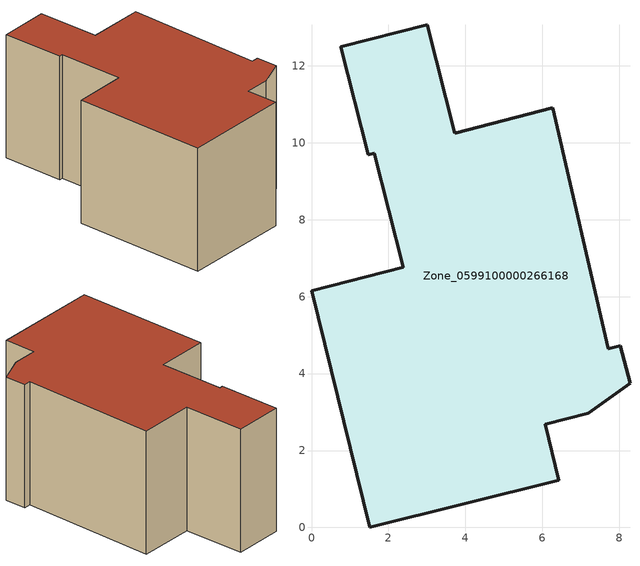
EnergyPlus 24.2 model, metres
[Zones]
Zone_0599100000266168
 floor ground (C_G): 6.07,2.68 6.43,1.23 1.52,0 0,6.15 2.38,6.76 1.63,9.72 1.47,9.68 0.76,12.49 3.01,13.07 3.72,10.25 6.27,10.9 7.72,4.64 8.03,4.72 8.28,3.75 7.2,2.97 z0
 wall outside (C_F): 1.63,9.72 2.38,6.76 0,6.15 1.52,0 6.43,1.23 6.07,2.68 7.2,2.97 8.28,3.75 8.03,4.72 7.72,4.64 6.27,10.9 3.72,10.25 3.01,13.07 0.76,12.49 1.47,9.68 1.63,9.72 z0:5.87
 roof outside (C_R): 3.01,13.07 0.76,12.49 1.47,9.68 1.63,9.72 2.38,6.76 0,6.15 1.52,0 6.43,1.23 6.07,2.68 7.2,2.97 8.28,3.75 8.03,4.72 7.72,4.64 6.27,10.9 3.72,10.25 z5.87
[BUILDING]
Pand.0599100000266168: North Axis=0; Terrain=City; Loads Convergence Tolerance Value=0.04; Temperature Convergence Tolerance Value=0.4; Solar Distribution=FullExterior; Maximum Number of Warmup Days=25; Minimum Number of Warmup Days=1
[Site:Location]
Rotterdam.The.Hague.AP_ZH_NLD Design_Conditions: Latitude=51.96; Longitude=4.45; Time Zone=1; Elevation=-4.5
[SITE:GROUNDTEMPERATURE:BUILDINGSURFACE]
18, 18, 18, 18, 18, 18, 18, 18, 18, 18, 18, 18
[MATERIAL] Thermal Absorptance=0.9; Solar Absorptance=0.7; Visible Absorptance=0.7
Name | Roughness | Thickness | Conductivity | Density | Specific Heat
G.TI.1965-1974 | MediumSmooth | 0.15 | 0.882353 | 540 | 1210
F.TI.1965-1974 | Rough | 0.3 | 0.697674 | 1920 | 840
R.TI.1965-1974 | MediumRough | 0.2 | 0.232558 | 1500 | 1000
[CONSTRUCTION]
C_G: G.TI.1965-1974
C_F: F.TI.1965-1974
C_R: R.TI.1965-1974
[ZONE]
Zone_0599100000266168: Type=1; Multiplier=1; Ceiling Height=Autocalculate; Volume=Autocalculate; Floor Area=autocalculate; Part of Total Floor Area=Yes
[ZONEINFILTRATION:DESIGNFLOWRATE]
Infil_Zone_0599100000266168: Zone or ZoneList or Space or SpaceList=Zone_0599100000266168; Schedule=AlwaysOn; Design Flow Rate Calculation Method=Flow/Area; Flow Rate per Floor Area=0.003; Constant Term Coefficient=1; Temperature Term Coefficient=0; Velocity Term Coefficient=0; Velocity Squared Term Coefficient=0
[HVACTEMPLATE:ZONE:IDEALLOADSAIRSYSTEM]
Zone_0599100000266168: Maximum Heating Supply Air Temperature=50; Minimum Cooling Supply Air Temperature=13; Maximum Heating Supply Air Humidity Ratio=0.0156; Minimum Cooling Supply Air Humidity Ratio=0.0077; Heating Limit=NoLimit; Cooling Limit=NoLimit; Dehumidification Control Type=ConstantSensibleHeatRatio; Cooling Sensible Heat Ratio=0.7; Dehumidification Setpoint=60; Humidification Control Type=None; Humidification Setpoint=30; Outdoor Air Method=None; Outdoor Air Flow Rate per Person=0.00944; Outdoor Air Flow Rate per Zone Floor Area=0; Outdoor Air Flow Rate per Zone=0; Demand Controlled Ventilation Type=None; Outdoor Air Economizer Type=NoEconomizer; Heat Recovery Type=None; Sensible Heat Recovery Effectiveness=0.7; Latent Heat Recovery Effectiveness=0.65
[ZONECONTROL:THERMOSTAT]
ThermostatControl_Zone_0599100000266168: Zone or ZoneList=Zone_0599100000266168; Control Type Schedule=DualSetpointControlType; Control 1=Thermostat_Zone_0599100000266168; Temperature Difference Between Cutout And Setpoint=0
[THERMOSTATSETPOINT:DUALSETPOINT]
Thermostat_Zone_0599100000266168: Heating Setpoint Temperature Schedule=HeatingSetpoint_Zone_0599100000266168; Cooling Setpoint Temperature Schedule=CoolingSetpoint_Zone_0599100000266168
[SCHEDULE:COMPACT]
HeatingSetpoint_Zone_0599100000266168: Through: 12/31, For: AllDays, Until: 24:00, 21
CoolingSetpoint_Zone_0599100000266168: Through: 12/31, For: AllDays, Until: 24:00, 24
DualSetpointControlType: Through: 12/31, For: AllDays, Until: 24:00, 4
AlwaysOn: Through: 12/31, For: AllDays, Until: 24:00, 1
